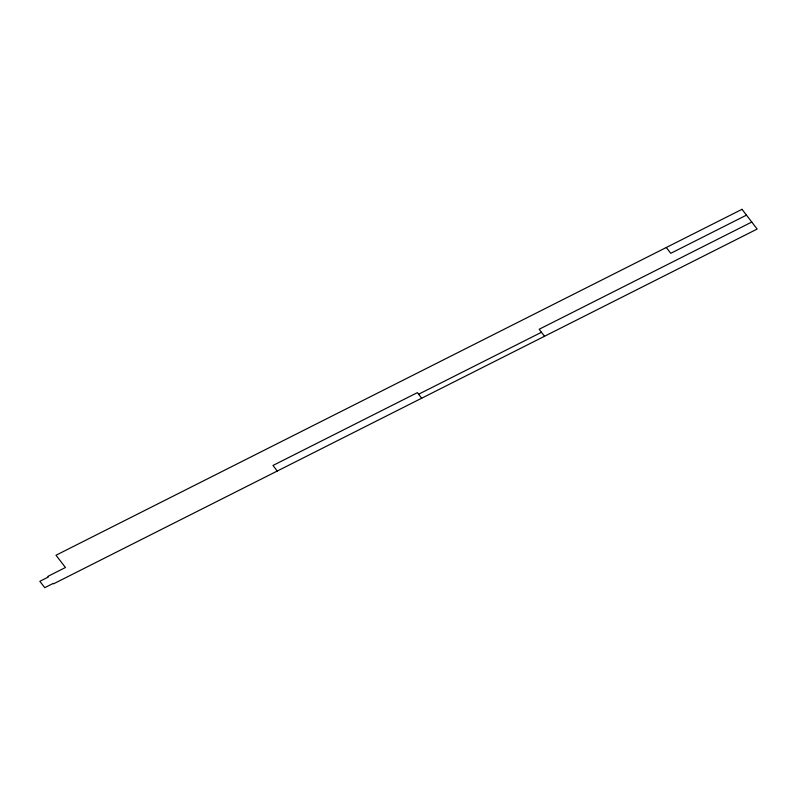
<?xml version="1.0" encoding="UTF-8"?>
<svg xmlns="http://www.w3.org/2000/svg" width="797" height="797" viewBox="0 0 797 797"><rect width="100%" height="100%" fill="white"/><g stroke="black" fill="none" stroke-linecap="round" stroke-linejoin="round"><path stroke-width="1.2" d="M746.47 215.14L670.755 253.316L666.292 247.508M751.77 222.044L539.151 329.261L544.53 336.264M418.614 394.226L541.472 332.279M421.673 398.211L417.389 392.632L272.972 465.458L277.256 471.037M742.007 209.322L56.009 555.23L65.444 567.514L47.89 576.37L48.378 576.998L39.85 581.302L44.742 587.678L53.269 583.374L53.598 583.812L757.15 229.058L742.007 209.322"/></g></svg>
